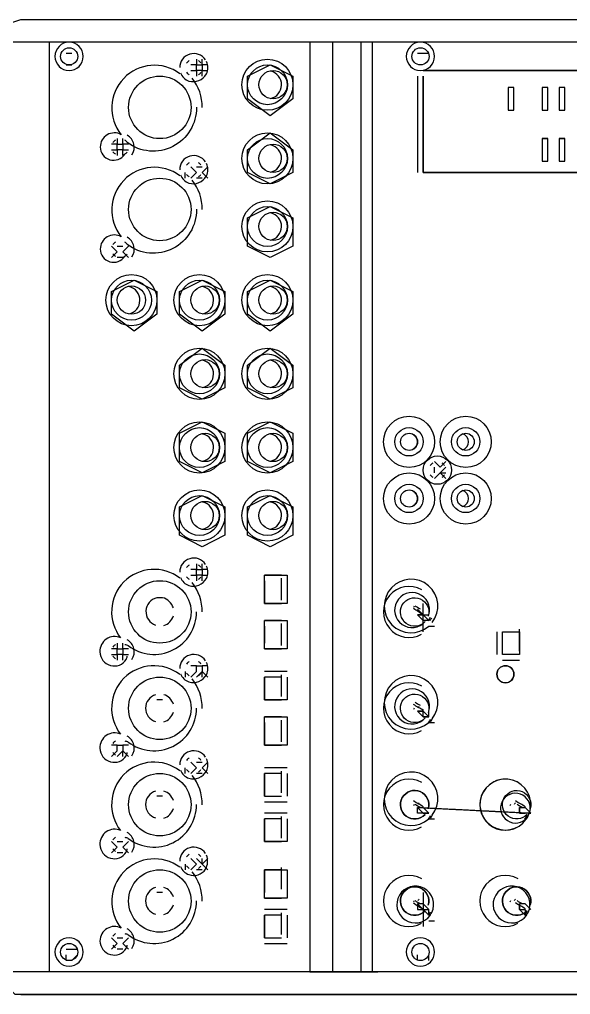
# Model space of a CAD drawing. Header units: millimetres. Extents: x 3050 to 430575, y -569542 to 36130.
# Drawn here: x 313333.2 to 313505.9, y -471470.2 to -471164.8 of the extents above; entities that cross this region are included whole.
import ezdxf

# ---------------------------------------------------------------- set-up
doc = ezdxf.new("R2010")
doc.units = ezdxf.units.MM
doc.linetypes.add('PDF_IMPORT', pattern=[1, 0.8, -0.2])
doc.layers.add('PDF _Геометрия', color=7, linetype='Continuous')

# ---------------------------------------------------------------- blocks, each defined once
blk = doc.blocks.new('ТХ3 4 этаж')
at = {"layer": 'PDF _Геометрия', "color": 5, "lineweight": 25}
for points in [[(43134.73, -58891.86), (43131.18, -58891.86), (43120.53, -58881.21), (43116.98, -58877.65), (43109.87, -58803.07), (43109.87, -58380.42), (43113.42, -58337.8), (43113.42, -58334.24), (43116.98, -58295.18), (43124.08, -58284.52), (43134.73, -58280.97), (43820.21, -58280.97), (43834.42, -58291.62), (43834.42, -58295.18), (43830.87, -58295.18), (43830.87, -58877.65), (43834.42, -58877.65), (43823.76, -58891.86), (43820.21, -58891.86)], [(43276.8, -58316.49), (43291.01, -58309.38), (43305.22, -58316.49), (43305.22, -58330.69), (43291.01, -58341.35), (43276.8, -58330.69)], [(43386.91, -58312.93), (43550.28, -58312.93)], [(43440.18, -58323.59), (43440.18, -58337.8), (43443.73, -58337.8), (43443.73, -58323.59)], [(43461.49, -58323.59), (43461.49, -58337.8), (43465.04, -58337.8), (43465.04, -58323.59)], [(43472.15, -58323.59), (43472.15, -58337.8), (43475.7, -58337.8), (43475.7, -58323.59)], [(43276.8, -58376.86), (43276.8, -58362.66), (43291.01, -58352), (43305.22, -58362.66), (43305.22, -58376.86), (43291.01, -58383.97)], [(43461.49, -58369.76), (43465.04, -58369.76), (43465.04, -58355.55), (43461.49, -58355.55)], [(43472.15, -58369.76), (43475.7, -58369.76), (43475.7, -58355.55), (43472.15, -58355.55)], [(43276.8, -58423.04), (43276.8, -58405.28), (43291.01, -58398.17), (43305.22, -58405.28), (43305.22, -58423.04), (43291.01, -58430.14)], [(43191.56, -58451.45), (43205.77, -58444.35), (43219.98, -58451.45), (43219.98, -58465.66), (43205.77, -58476.31), (43191.56, -58465.66)], [(43234.18, -58465.66), (43234.18, -58451.45), (43248.39, -58444.35), (43262.6, -58451.45), (43262.6, -58465.66), (43248.39, -58476.31)], [(43276.8, -58465.66), (43276.8, -58451.45), (43291.01, -58444.35), (43305.22, -58451.45), (43305.22, -58465.66), (43291.01, -58476.31)], [(43234.18, -58497.62), (43248.39, -58486.97), (43262.6, -58497.62), (43262.6, -58511.83), (43248.39, -58518.93), (43234.18, -58511.83)], [(43276.8, -58497.62), (43291.01, -58486.97), (43305.22, -58497.62), (43305.22, -58511.83), (43291.01, -58518.93), (43276.8, -58511.83)], [(43234.18, -58540.24), (43248.39, -58533.14), (43262.6, -58540.24), (43262.6, -58558), (43248.39, -58565.1), (43234.18, -58558)], [(43276.8, -58540.24), (43291.01, -58533.14), (43305.22, -58540.24), (43305.22, -58558), (43291.01, -58565.1), (43276.8, -58558)], [(43234.18, -58586.41), (43248.39, -58579.31), (43262.6, -58586.41), (43262.6, -58604.17), (43248.39, -58611.28), (43234.18, -58604.17)], [(43276.8, -58586.41), (43291.01, -58579.31), (43305.22, -58586.41), (43305.22, -58604.17), (43291.01, -58611.28), (43276.8, -58604.17)], [(43287.46, -58629.04), (43301.66, -58629.04), (43301.66, -58646.79), (43287.46, -58646.79)], [(43287.46, -58657.45), (43301.66, -58657.45), (43301.66, -58675.21), (43287.46, -58675.21)], [(43386.91, -58657.45), (43383.35, -58653.9), (43386.91, -58653.9), (43390.46, -58657.45)], [(43447.28, -58678.76), (43436.63, -58678.76), (43436.63, -58664.55), (43447.28, -58664.55)], [(43287.46, -58717.83), (43301.66, -58717.83), (43301.66, -58735.59), (43287.46, -58735.59)], [(43287.46, -58813.72), (43301.66, -58813.72), (43301.66, -58831.48), (43287.46, -58831.48)], [(43450.84, -58842.14), (43447.28, -58838.59), (43447.28, -58835.03), (43447.28, -58838.59), (43450.84, -58838.59)]]:
    blk.add_lwpolyline(points, close=True, dxfattribs=at)
for points in [[(43134.73, -58280.97), (43820.21, -58280.97)], [(43834.42, -58291.62), (43834.42, -58295.18), (43120.53, -58295.18)], [(43152.49, -58295.18), (43152.49, -58877.65)], [(43315.87, -58295.18), (43315.87, -58877.65), (43347.84, -58877.65)], [(43330.08, -58295.18), (43330.08, -58877.65)], [(43347.84, -58295.18), (43347.84, -58877.65), (43358.49, -58877.65)], [(43354.94, -58295.18), (43354.94, -58877.65)], [(43166.7, -58302.28), (43163.15, -58302.28)], [(43163.15, -58309.38), (43166.7, -58309.38)], [(43241.29, -58312.93), (43244.84, -58312.93), (43244.84, -58309.38), (43241.29, -58309.38)], [(43244.84, -58305.83), (43244.84, -58309.38), (43248.39, -58309.38), (43248.39, -58305.83)], [(43251.94, -58309.38), (43248.39, -58309.38), (43248.39, -58312.93), (43251.94, -58312.93)], [(43248.39, -58316.49), (43248.39, -58312.93), (43244.84, -58312.93), (43244.84, -58316.49)], [(43383.35, -58316.49), (43383.35, -58376.86)], [(43550.28, -58376.86), (43386.91, -58376.86), (43386.91, -58316.49), (43386.91, -58376.86), (43550.28, -58376.86), (43550.28, -58316.49)], [(43443.73, -58323.59), (43440.18, -58323.59)], [(43465.04, -58323.59), (43461.49, -58323.59)], [(43475.7, -58323.59), (43472.15, -58323.59)], [(43195.11, -58355.55), (43195.11, -58359.11), (43198.67, -58359.11), (43198.67, -58355.55)], [(43461.49, -58355.55), (43465.04, -58355.55)], [(43472.15, -58355.55), (43475.7, -58355.55)], [(43191.56, -58362.66), (43195.11, -58362.66), (43195.11, -58359.11), (43191.56, -58359.11)], [(43198.67, -58366.21), (43198.67, -58362.66), (43195.11, -58362.66), (43195.11, -58366.21)], [(43202.22, -58359.11), (43198.67, -58359.11), (43198.67, -58362.66), (43202.22, -58362.66)], [(43237.73, -58380.42), (43237.73, -58376.86)], [(43241.29, -58380.42), (43244.84, -58376.86), (43241.29, -58373.31)], [(43244.84, -58373.31), (43248.39, -58373.31)], [(43251.94, -58373.31), (43248.39, -58376.86), (43251.94, -58380.42)], [(43248.39, -58380.42), (43244.84, -58380.42)], [(43191.56, -58430.14), (43195.11, -58426.59), (43191.56, -58423.04)], [(43195.11, -58423.04), (43198.67, -58423.04)], [(43202.22, -58423.04), (43198.67, -58426.59), (43202.22, -58430.14)], [(43198.67, -58430.14), (43195.11, -58430.14)], [(43394.01, -58558), (43397.56, -58561.55), (43401.11, -58558)], [(43394.01, -58565.1), (43394.01, -58561.55)], [(43401.11, -58568.66), (43397.56, -58565.1), (43394.01, -58568.66)], [(43401.11, -58561.55), (43397.56, -58565.1), (43401.11, -58565.1)], [(43241.29, -58629.04), (43244.84, -58629.04), (43244.84, -58625.48), (43241.29, -58625.48)], [(43244.84, -58621.93), (43244.84, -58625.48), (43248.39, -58625.48), (43248.39, -58621.93)], [(43251.94, -58625.48), (43248.39, -58625.48), (43248.39, -58629.04), (43251.94, -58629.04)], [(43248.39, -58632.59), (43248.39, -58629.04), (43244.84, -58629.04), (43244.84, -58632.59)], [(43298.11, -58629.04), (43287.46, -58629.04)], [(43287.46, -58632.59), (43287.46, -58646.79), (43298.11, -58646.79)], [(43298.11, -58657.45), (43287.46, -58657.45)], [(43287.46, -58661), (43287.46, -58671.66)], [(43433.08, -58664.55), (43433.08, -58678.76)], [(43436.63, -58664.55), (43447.28, -58664.55), (43447.28, -58678.76)], [(43191.56, -58678.76), (43195.11, -58678.76), (43195.11, -58675.21), (43191.56, -58675.21)], [(43195.11, -58671.66), (43195.11, -58675.21), (43198.67, -58675.21), (43198.67, -58671.66)], [(43202.22, -58675.21), (43198.67, -58675.21), (43198.67, -58678.76), (43202.22, -58678.76)], [(43287.46, -58675.21), (43298.11, -58675.21)], [(43198.67, -58682.31), (43198.67, -58678.76), (43195.11, -58678.76), (43195.11, -58682.31)], [(43436.63, -58682.31), (43447.28, -58682.31)], [(43241.29, -58692.97), (43244.84, -58689.41), (43244.84, -58685.86), (43241.29, -58685.86)], [(43244.84, -58685.86), (43248.39, -58685.86)], [(43251.94, -58685.86), (43248.39, -58685.86), (43248.39, -58689.41), (43251.94, -58692.97)], [(43237.73, -58689.41), (43237.73, -58692.97)], [(43248.39, -58692.97), (43248.39, -58689.41), (43244.84, -58692.97)], [(43301.66, -58689.41), (43287.46, -58689.41)], [(43301.66, -58692.97), (43301.66, -58707.17), (43287.46, -58707.17), (43287.46, -58692.97)], [(43298.11, -58692.97), (43287.46, -58692.97), (43287.46, -58707.17), (43298.11, -58707.17)], [(43223.53, -58707.17), (43219.98, -58707.17)], [(43298.11, -58717.83), (43287.46, -58717.83)], [(43287.46, -58721.38), (43287.46, -58735.59), (43298.11, -58735.59)], [(43191.56, -58742.69), (43195.11, -58739.14), (43195.11, -58735.59), (43191.56, -58735.59)], [(43195.11, -58735.59), (43198.67, -58735.59)], [(43202.22, -58735.59), (43198.67, -58735.59), (43198.67, -58739.14), (43202.22, -58742.69)], [(43198.67, -58742.69), (43198.67, -58739.14), (43195.11, -58742.69)], [(43241.29, -58753.34), (43244.84, -58749.79), (43241.29, -58746.24)], [(43244.84, -58746.24), (43248.39, -58746.24)], [(43251.94, -58746.24), (43248.39, -58749.79), (43251.94, -58753.34)], [(43237.73, -58753.34), (43237.73, -58749.79)], [(43248.39, -58753.34), (43244.84, -58753.34)], [(43301.66, -58749.79), (43287.46, -58749.79)], [(43287.46, -58767.55), (43287.46, -58753.34)], [(43298.11, -58753.34), (43287.46, -58753.34), (43287.46, -58767.55), (43298.11, -58767.55)], [(43301.66, -58753.34), (43301.66, -58767.55)], [(43223.53, -58767.55), (43219.98, -58767.55)], [(43287.46, -58771.1), (43301.66, -58771.1)], [(43301.66, -58778.21), (43287.46, -58778.21)], [(43386.91, -58778.21), (43383.35, -58778.21), (43383.35, -58774.65), (43386.91, -58778.21), (43383.35, -58774.65), (43386.91, -58774.65), (43390.46, -58778.21), (43386.91, -58778.21), (43390.46, -58778.21)], [(43447.28, -58778.21), (43447.28, -58774.65), (43447.28, -58778.21), (43450.84, -58778.21), (43447.28, -58778.21), (43447.28, -58774.65), (43450.84, -58774.65), (43454.39, -58778.21)], [(43301.66, -58781.76), (43301.66, -58795.97), (43287.46, -58795.97), (43287.46, -58781.76)], [(43298.11, -58781.76), (43287.46, -58781.76), (43287.46, -58795.97), (43298.11, -58795.97)], [(43191.56, -58803.07), (43195.11, -58799.52), (43191.56, -58795.97)], [(43195.11, -58795.97), (43198.67, -58795.97)], [(43202.22, -58795.97), (43198.67, -58799.52), (43202.22, -58803.07)], [(43198.67, -58803.07), (43195.11, -58803.07)], [(43237.73, -58810.17), (43237.73, -58813.72)], [(43241.29, -58813.72), (43244.84, -58810.17), (43241.29, -58806.62)], [(43244.84, -58806.62), (43248.39, -58810.17), (43248.39, -58806.62)], [(43251.94, -58806.62), (43248.39, -58810.17), (43251.94, -58813.72)], [(43248.39, -58813.72), (43244.84, -58813.72)], [(43298.11, -58813.72), (43287.46, -58813.72), (43287.46, -58827.93)], [(43223.53, -58827.93), (43219.98, -58827.93)], [(43287.46, -58831.48), (43298.11, -58831.48)], [(43383.35, -58838.59), (43386.91, -58838.59), (43383.35, -58835.03), (43383.35, -58838.59), (43386.91, -58838.59), (43390.46, -58842.14), (43390.46, -58838.59)], [(43454.39, -58838.59), (43450.84, -58835.03), (43447.28, -58835.03)], [(43301.66, -58838.59), (43287.46, -58838.59)], [(43287.46, -58856.34), (43287.46, -58842.14)], [(43298.11, -58842.14), (43287.46, -58842.14), (43287.46, -58856.34), (43298.11, -58856.34)], [(43301.66, -58842.14), (43301.66, -58856.34)], [(43390.46, -58845.69), (43394.01, -58845.69)], [(43191.56, -58863.45), (43195.11, -58859.9), (43191.56, -58856.34)], [(43195.11, -58856.34), (43198.67, -58856.34)], [(43202.22, -58856.34), (43198.67, -58859.9), (43202.22, -58863.45)], [(43163.15, -58863.45), (43166.7, -58863.45), (43170.25, -58863.45)], [(43198.67, -58863.45), (43195.11, -58863.45)], [(43287.46, -58859.9), (43301.66, -58859.9)], [(43170.25, -58867), (43166.7, -58870.55), (43163.15, -58870.55), (43163.15, -58867)], [(43383.35, -58870.55), (43383.35, -58867)], [(43390.46, -58870.55), (43390.46, -58867)], [(43834.42, -58877.65), (43120.53, -58877.65)], [(43354.94, -58891.86), (43340.73, -58891.86), (43315.87, -58891.86), (43134.73, -58891.86), (43820.21, -58891.86)]]:
    blk.add_lwpolyline(points, dxfattribs=at)
for points in [[(43164.92, -58312.93, 0.416548), (43173.8, -58304.12, 0.415351), (43164.92, -58295.18, 0.997078), (43164.92, -58312.93)], [(43385.13, -58312.93, 0.416548), (43393.98, -58304.11, 0.415351), (43385.13, -58295.18, 0.997078), (43385.13, -58312.93)], [(43234.4, -58314.92, 0.881132), (43197.67, -58353.14, 0.57212), (43184.46, -58360.88, 0.744345), (43199.8, -58365.36, 0.102441), (43201.36, -58363.8)], [(43240.01, -58319.54, 0.35051), (43251.02, -58315.06, 0.233871), (43251.02, -58307.32)], [(43244.78, -58335.96, -0.623608), (43201.36, -58358.04, 0.10316), (43199.8, -58356.48)], [(43234.4, -58378.85, 0.881132), (43197.67, -58417.07, 0.57212), (43184.46, -58424.81, 0.744345), (43199.8, -58429.29, 0.102441), (43201.36, -58427.73)], [(43240.01, -58383.47, 0.35051), (43251.02, -58378.99, 0.233871), (43251.02, -58371.25)], [(43244.78, -58399.89, -0.623608), (43201.36, -58421.97, 0.10316), (43199.8, -58420.41)], [(43234.4, -58631.02, 0.881132), (43197.22, -58668.44, 0.57212), (43184.3, -58677.21, 0.744345), (43200.8, -58681.88, 0.102442), (43201.36, -58679.9)], [(43240.01, -58635.64, 0.35051), (43251.02, -58631.16, 0.233871), (43251.02, -58623.42)], [(43392.52, -58658.8, 22.236672), (43390.46, -58661), (43394.01, -58661)], [(43230.28, -58649.63, 0.254766), (43223.53, -58643.24), (43219.98, -58643.24, 0.748753), (43219.13, -58660.47)], [(43383.35, -58650.35), (43386.91, -58653.9), (43390.46, -58653.9, 8.762221), (43388.11, -58658.24, -8.762221), (43390.1, -58654.75)], [(43380.8, -58649.85, -0.003389), (43386.91, -58653.9), (43383.35, -58653.9)], [(43199.8, -58672.58, -0.10316), (43202, -58673.29, 0.623608), (43244.78, -58652.06)], [(43234.4, -58691.4, 0.881132), (43197.22, -58728.82, 0.57212), (43184.3, -58737.59, 0.744345), (43200.8, -58742.26, 0.102441), (43201.36, -58740.28)], [(43240.01, -58696.02, 0.35051), (43251.02, -58691.54, 0.233871), (43251.02, -58683.8)], [(43433.08, -58691.19, 0.414926), (43438.41, -58696.52, 0.414926), (43443.73, -58691.19, 0.410034), (43438.41, -58685.86)], [(43391.24, -58721.52, 0.012388), (43392.52, -58719.18, 22.236672), (43390.46, -58721.38), (43394.01, -58721.38)], [(43386.91, -58717.83), (43386.91, -58714.28), (43383.35, -58714.28), (43386.91, -58717.83), (43383.35, -58714.28), (43386.91, -58714.28), (43390.46, -58717.83), (43386.91, -58717.83), (43390.46, -58717.83), (43390.46, -58714.28, 8.762221), (43388.11, -58718.62, -8.762221), (43390.1, -58715.13)], [(43199.8, -58732.96, -0.10316), (43202, -58733.67, 0.623608), (43244.78, -58712.44)], [(43234.4, -58751.78, 0.881132), (43197.22, -58789.2, 0.57212), (43184.3, -58797.97, 0.744345), (43200.8, -58802.64, 0.102441), (43201.36, -58800.65)], [(43240.01, -58756.4, 0.35051), (43251.02, -58751.92, 0.233871), (43251.02, -58744.18)], [(43391.24, -58781.9, 0.012388), (43392.52, -58779.56, 22.236672), (43390.46, -58781.76), (43394.01, -58781.76)], [(43452.04, -58779, -8.762221), (43454.03, -58775.51, 8.762221), (43452.9, -58779.56, 22.236672), (43451.47, -58782.04, 0.012388), (43452.68, -58780.12)], [(43199.8, -58793.34, -0.10316), (43202, -58794.05, 0.623608), (43244.78, -58772.82)], [(43234.4, -58812.16, 0.881132), (43197.67, -58850.38, 0.57212), (43184.3, -58858.35, 0.744345), (43200.8, -58863.01, 0.102441), (43201.36, -58861.03)], [(43240.01, -58816.78, 0.35051), (43250.45, -58813.3, 0.233871), (43251.02, -58804.56)], [(43199.8, -58853.71, -0.10316), (43202, -58854.43, 0.623608), (43244.78, -58833.2)], [(43380.8, -58834.53, -0.003389), (43386.91, -58838.59), (43390.46, -58838.59), (43386.91, -58835.03), (43383.35, -58835.03)], [(43164.92, -58874.1, 0.416548), (43173.8, -58865.29, 0.415351), (43164.92, -58856.34, 0.997078), (43164.92, -58874.1)], [(43385.13, -58874.1, 0.416548), (43394.01, -58865.29, 0.415351), (43385.13, -58856.34, 0.997078), (43385.13, -58874.1)]]:
    blk.add_lwpolyline(points, format="xyb", dxfattribs=at)
at = {"layer": 'PDF _Геометрия', "color": 5, "linetype": 'PDF_IMPORT', "lineweight": 25}
for points in [[(43390.46, -58302.28), (43383.35, -58302.28)], [(43386.91, -58664.55), (43386.91, -58646.79)], [(43383.35, -58774.65), (43454.39, -58778.21)], [(43386.91, -58827.93), (43386.91, -58849.24)]]:
    blk.add_lwpolyline(points, dxfattribs=at)
at = {"layer": 'PDF _Геометрия', "color": 5, "lineweight": 25}
for points in [[(43390.1, -58775.51, 8.762221), (43388.11, -58779, -8.762221)], [(43391.24, -58842.28, 0.012388), (43392.3, -58840.5, 22.236672)], [(43390.1, -58835.89, 8.762221), (43388.11, -58839.38, -8.762221)], [(43451.62, -58842.28, 0.012388), (43452.68, -58840.5, 22.236672)], [(43454.03, -58835.89, 8.762221), (43452.04, -58839.38, -8.762221)]]:
    blk.add_lwpolyline(points, format="xyb", close=True, dxfattribs=at)
for centre, radius in [((43164.96, -58304.09), 5.37), ((43385.17, -58304.09), 5.37), ((43289.26, -58321.84), 16.01), ((43289.29, -58321.87), 12.49), ((43292.79, -58321.82), 8.88), ((43221.78, -58336.05), 19.57), ((43289.26, -58368.01), 16.01), ((43289.29, -58368.04), 12.49), ((43292.79, -58367.99), 8.88), ((43221.78, -58399.98), 19.57), ((43289.26, -58410.63), 16.01), ((43289.29, -58410.67), 12.49), ((43292.79, -58410.61), 8.88), ((43204.02, -58456.8), 16.01), ((43246.64, -58456.8), 16.01), ((43289.26, -58456.8), 16.01), ((43204.05, -58456.84), 12.49), ((43204, -58456.78), 8.88), ((43246.67, -58456.84), 12.49), ((43250.17, -58456.78), 8.88), ((43289.29, -58456.84), 12.49), ((43292.79, -58456.78), 8.88), ((43246.64, -58502.97), 16.01), ((43246.67, -58503.01), 12.49), ((43289.26, -58502.97), 16.01), ((43289.29, -58503.01), 12.49), ((43250.17, -58502.95), 8.88), ((43292.79, -58502.95), 8.88), ((43378.05, -58545.59), 16.01), ((43378.05, -58545.59), 16.01), ((43413.57, -58545.59), 16.01), ((43413.57, -58545.59), 16.01), ((43246.64, -58549.14), 16.01), ((43289.26, -58549.14), 16.01), ((43246.67, -58549.18), 12.49), ((43250.17, -58549.13), 8.88), ((43289.29, -58549.18), 12.49), ((43292.79, -58549.13), 8.88), ((43378.03, -58545.57), 8.88), ((43378.06, -58545.61), 5.37), ((43413.55, -58545.57), 8.88), ((43413.58, -58545.61), 5.37), ((43395.79, -58563.33), 8.88), ((43378.05, -58581.11), 16.01), ((43378.05, -58581.11), 16.01), ((43413.57, -58581.11), 16.01), ((43413.57, -58581.11), 16.01), ((43378.03, -58581.09), 8.88), ((43413.55, -58581.09), 8.88), ((43246.64, -58591.77), 16.01), ((43289.26, -58591.77), 16.01), ((43378.06, -58581.13), 5.37), ((43413.58, -58581.13), 5.37), ((43246.67, -58591.8), 12.49), ((43250.17, -58591.75), 8.88), ((43289.29, -58591.8), 12.49), ((43292.79, -58591.75), 8.88), ((43221.78, -58652.15), 19.57), ((43438.44, -58691.23), 5.37), ((43221.78, -58712.53), 19.57), ((43221.78, -58772.91), 19.57), ((43221.78, -58833.29), 19.57), ((43164.96, -58865.26), 5.37), ((43385.17, -58865.26), 5.37)]:
    blk.add_circle(centre, radius, dxfattribs=at)
for centre, radius, start, end in [((43243.1, -58311.15), 8.83, 33.6239, 179.99535), ((43243.12, -58311.28), 5.42, 123.25219, 146.81133), ((43243, -58311.28), 5.42, 33.18867, 56.74781), ((43243.14, -58311.08), 5.45, 213.33367, 236.72992), ((43242.99, -58311.08), 5.45, 303.27008, 326.66633), ((43289.37, -58321.9), 8.74, 281.27717, 77.04188), ((43218.25, -58336.07), 30.14, 359.96401, 37.56572), ((43196.95, -58361.01), 5.42, 123.25219, 146.81133), ((43197.26, -58360.96), 8.51, 325.47656, 61.05886), ((43196.97, -58360.8), 5.45, 213.33367, 236.72992), ((43289.37, -58368.08), 8.74, 281.27717, 77.04188), ((43243.1, -58375.08), 8.83, 33.6239, 179.99535), ((43243.12, -58375.21), 5.42, 123.25219, 146.81133), ((43243, -58375.21), 5.42, 33.18867, 56.74781), ((43243.14, -58375.01), 5.45, 213.33367, 236.72992), ((43218.25, -58400), 30.14, 359.96401, 37.56572), ((43242.99, -58375.01), 5.45, 303.27008, 326.66633), ((43289.37, -58410.7), 8.74, 281.27717, 77.04188), ((43197.26, -58424.89), 8.51, 325.47656, 61.05886), ((43196.95, -58424.94), 5.42, 123.25219, 146.81133), ((43196.97, -58424.73), 5.45, 213.33367, 236.72992), ((43200.58, -58456.87), 8.74, 281.27717, 77.04188), ((43246.75, -58456.87), 8.74, 281.27717, 77.04188), ((43289.37, -58456.87), 8.74, 281.27717, 77.04188), ((43246.75, -58503.04), 8.74, 281.27717, 77.04188), ((43289.37, -58503.04), 8.74, 281.27717, 77.04188), ((43246.75, -58549.21), 8.74, 281.27717, 77.04188), ((43289.37, -58549.21), 8.74, 281.27717, 77.04188), ((43395.84, -58563.45), 5.42, 123.25219, 146.81133), ((43395.73, -58563.45), 5.42, 33.18867, 56.74781), ((43395.86, -58563.25), 5.45, 213.33367, 236.72992), ((43395.71, -58563.25), 5.45, 303.27008, 326.66633), ((43246.75, -58591.83), 8.74, 281.27717, 77.04188), ((43289.37, -58591.83), 8.74, 281.27717, 77.04188), ((43243.1, -58627.25), 8.83, 33.6239, 179.99535), ((43243.12, -58627.38), 5.42, 123.25219, 146.81133), ((43243, -58627.38), 5.42, 33.18867, 56.74781), ((43243.14, -58627.18), 5.45, 213.33367, 236.72992), ((43242.99, -58627.18), 5.45, 303.27008, 326.66633), ((42857.67, -58637.95), 440.43, 359.10836, 0.89164), ((43218.25, -58652.17), 30.14, 359.96401, 37.56572), ((43378.02, -58652.17), 16.02, 60.20932, 299.52583), ((43373.17, -58644.04), 9.29, 326.69632, 332.79099), ((44133.31, -57381.53), 1472.96, 239.32234, 239.46357), ((43221.71, -58652.11), 8.92, 286.93048, 343.73185), ((43355.94, -58635.22), 41.79, 327.63312, 330.47206), ((42857.67, -58666.36), 440.43, 359.10836, 0.89164), ((43006.84, -58669.91), 440.43, 359.10836, 0.89164), ((43197.26, -58677.06), 8.51, 325.47656, 61.05886), ((43196.95, -58677.11), 5.42, 123.25219, 146.81133), ((43196.97, -58676.9), 5.45, 213.33367, 236.72992), ((43243.1, -58687.63), 8.83, 33.6239, 179.99535), ((43243.12, -58687.76), 5.42, 123.25219, 146.81133), ((43243, -58687.76), 5.42, 33.18867, 56.74781), ((43243.14, -58687.56), 5.45, 213.33367, 236.72992), ((43218.25, -58712.55), 30.14, 359.96401, 37.56572), ((43242.99, -58687.56), 5.45, 303.27008, 326.66633), ((42857.67, -58698.33), 440.43, 359.10836, 0.89164), ((43378.02, -58712.55), 16.02, 60.20932, 299.52583), ((43221.63, -58712.46), 8.76, 106.14855, 253.44519), ((43221.82, -58712.5), 8.82, 16.41414, 73.58592), ((43116.58, -59173.17), 533.03, 59.50857, 60.28537), ((43373.17, -58707.97), 9.29, 326.69632, 332.79099), ((44133.31, -57441.91), 1472.96, 239.32234, 239.46357), ((43221.71, -58712.49), 8.92, 286.93048, 343.73185), ((42857.67, -58726.74), 440.43, 359.10836, 0.89164), ((43197.26, -58737.44), 8.51, 325.47656, 61.05886), ((43196.95, -58737.49), 5.42, 123.25219, 146.81133), ((43196.97, -58737.28), 5.45, 213.33367, 236.72992), ((43243.1, -58748.01), 8.83, 33.6239, 179.99535), ((43243.12, -58748.14), 5.42, 123.25219, 146.81133), ((43243, -58748.14), 5.42, 33.18867, 56.74781), ((43243.14, -58747.94), 5.45, 213.33367, 236.72992), ((43218.25, -58772.93), 30.14, 359.96401, 37.56572), ((43242.99, -58747.94), 5.45, 303.27008, 326.66633), ((42857.67, -58758.71), 440.43, 359.10836, 0.89164), ((43378.02, -58772.93), 16.02, 60.20932, 299.52583), ((43438.4, -58772.93), 16.02, 60.20932, 299.52583), ((43221.63, -58772.84), 8.76, 106.14855, 253.44519), ((43221.82, -58772.88), 8.82, 16.41414, 73.58592), ((43116.58, -59233.54), 533.03, 59.50857, 60.28537), ((43373.17, -58768.35), 9.29, 326.69631, 332.79099), ((44133.31, -57505.84), 1472.96, 239.32234, 239.46357), ((43433.55, -58768.35), 9.29, 326.69632, 332.79099), ((43180.51, -59233.54), 533.03, 59.50857, 60.28537), ((44197.24, -57505.84), 1472.96, 239.32234, 239.46357), ((43221.71, -58772.87), 8.92, 286.93048, 343.73185), ((42857.67, -58787.12), 440.43, 359.10836, 0.89164), ((43197.26, -58797.82), 8.51, 325.47656, 61.05886), ((43196.95, -58797.86), 5.42, 123.25219, 146.81133), ((43196.97, -58797.66), 5.45, 213.33367, 236.72992), ((43243.1, -58808.39), 8.83, 33.6239, 179.99535), ((43243.12, -58808.52), 5.42, 123.25219, 146.81133), ((43243, -58808.52), 5.42, 33.18867, 56.74781), ((43243.14, -58808.32), 5.45, 213.33367, 236.72992), ((43218.25, -58833.31), 30.14, 359.96401, 37.56572), ((43242.99, -58808.32), 5.45, 303.27008, 326.66633), ((42857.67, -58819.09), 440.43, 359.10836, 0.89164), ((43378.02, -58833.31), 16.02, 60.20932, 299.52583), ((43438.4, -58833.31), 16.02, 60.20932, 299.52583), ((43221.63, -58833.22), 8.76, 106.14855, 253.44519), ((43221.82, -58833.26), 8.82, 16.41414, 73.58592), ((43373.17, -58828.73), 9.29, 326.69632, 332.79099), ((44133.31, -57566.22), 1472.96, 239.32234, 239.46357), ((43433.55, -58828.73), 9.29, 326.69632, 332.79099), ((43180.51, -59297.47), 533.03, 59.50857, 60.28537), ((44197.24, -57566.22), 1472.96, 239.32234, 239.46357), ((43221.71, -58833.25), 8.92, 286.93048, 343.73185), ((42857.67, -58847.5), 440.43, 359.10836, 0.89164), ((43197.26, -58858.2), 8.51, 325.47656, 61.05887), ((43196.95, -58858.24), 5.42, 123.25219, 146.81133), ((43196.97, -58858.04), 5.45, 213.33367, 236.72992)]:
    blk.add_arc(centre, radius, start, end, dxfattribs=at)
for points in [[(43234.82, -58314.43), (43235.74, -58316.84), (43237.59, -58318.61), (43240.01, -58319.54)], [(43234.82, -58378.36), (43235.74, -58380.77), (43237.59, -58382.55), (43240.01, -58383.47)], [(43383.35, -58545.57), (43383.35, -58543.23), (43381.86, -58541.17), (43379.59, -58540.53)], [(43415.32, -58545.57), (43415.32, -58543.23), (43413.83, -58541.17), (43411.55, -58540.53)], [(43379.59, -58550.68), (43381.86, -58550.04), (43383.35, -58547.91), (43383.35, -58545.57)], [(43411.55, -58550.68), (43413.83, -58550.04), (43415.32, -58547.91), (43415.32, -58545.57)], [(43383.35, -58581.09), (43383.35, -58578.74), (43381.86, -58576.68), (43379.59, -58576.04)], [(43415.32, -58581.09), (43415.32, -58578.74), (43413.83, -58576.68), (43411.55, -58576.04)], [(43379.59, -58586.2), (43381.86, -58585.56), (43383.35, -58583.43), (43383.35, -58581.09)], [(43411.55, -58586.2), (43413.83, -58585.56), (43415.32, -58583.43), (43415.32, -58581.09)], [(43234.82, -58630.53), (43235.74, -58632.94), (43237.59, -58634.72), (43240.01, -58635.64)], [(43383.78, -58651.84), (43383.92, -58651.55), (43384.14, -58651.27), (43384.28, -58650.98)], [(43390.24, -58657.66), (43390.74, -58656.88), (43391.17, -58656.17), (43391.52, -58655.39)], [(43438.41, -58685.86), (43435.49, -58685.93), (43433.08, -58688.28), (43433.08, -58691.19)], [(43234.82, -58690.91), (43235.74, -58693.32), (43237.59, -58695.1), (43240.01, -58696.02)], [(43383.78, -58712.22), (43383.92, -58711.93), (43384.14, -58711.65), (43384.28, -58711.36)], [(43390.24, -58721.59), (43390.74, -58720.81), (43391.17, -58720.1), (43391.52, -58719.32)], [(43234.82, -58751.28), (43235.74, -58753.7), (43237.59, -58755.47), (43240.01, -58756.4)], [(43383.78, -58772.59), (43383.92, -58772.31), (43384.14, -58772.03), (43384.28, -58771.74)], [(43444.16, -58772.59), (43444.3, -58772.31), (43444.52, -58772.03), (43444.66, -58771.74)], [(43390.24, -58781.97), (43390.74, -58781.19), (43391.17, -58780.48), (43391.52, -58779.7)], [(43450.62, -58781.97), (43451.12, -58781.19), (43451.55, -58780.48), (43451.9, -58779.7)], [(43234.82, -58811.66), (43235.74, -58814.08), (43237.59, -58815.85), (43240.01, -58816.78)], [(43383.78, -58832.97), (43383.92, -58832.69), (43384.14, -58832.4), (43384.28, -58832.12)], [(43444.16, -58832.97), (43444.3, -58832.69), (43444.52, -58832.4), (43444.66, -58832.12)], [(43390.24, -58842.35), (43390.74, -58841.57), (43391.17, -58840.86), (43391.52, -58840.08)], [(43450.62, -58842.35), (43451.12, -58841.57), (43451.55, -58840.86), (43451.9, -58840.08)]]:
    blk.add_open_spline(points, degree=3, dxfattribs=at)

msp = doc.modelspace()

# ---------------------------------------------------------------- block references
at = {"xscale": 0.5, "yscale": 0.5, "zscale": 0.5}
msp.add_blockref('ТХ3 4 этаж', (291766.25, -442024.29), dxfattribs=at)

doc.saveas('drawing.dxf')
